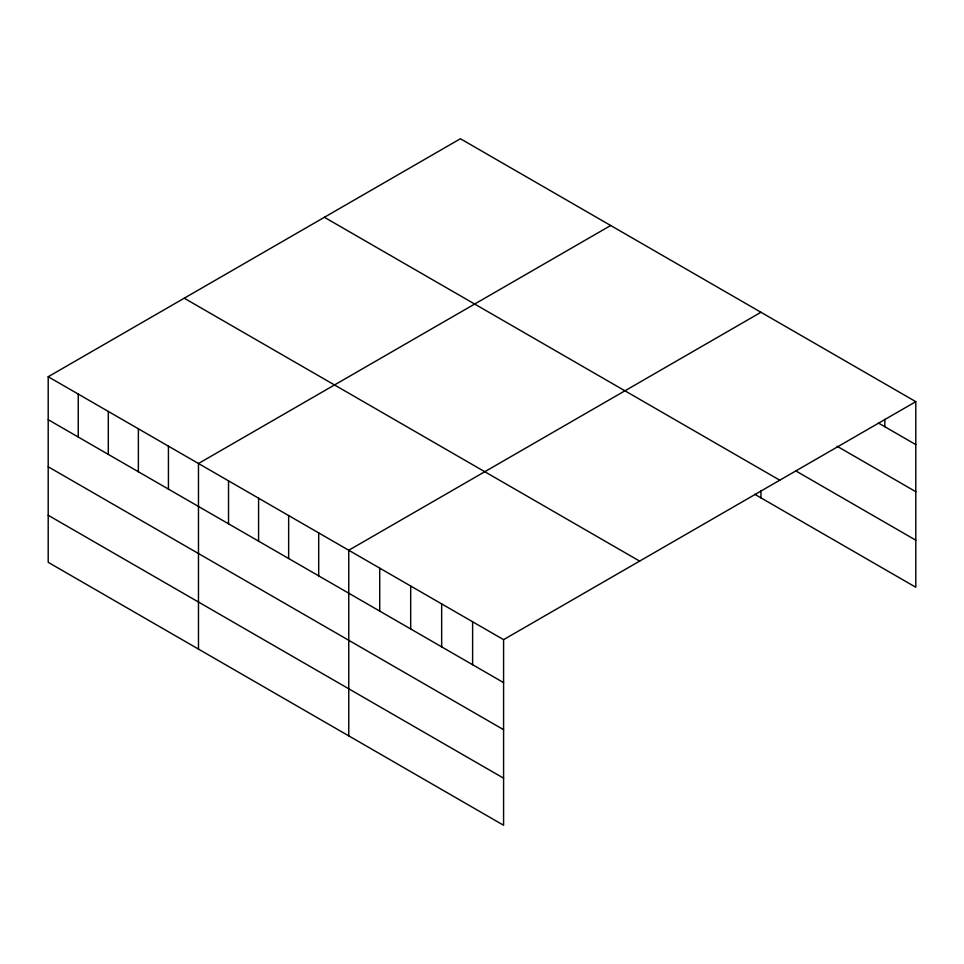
<?xml version="1.0" encoding="UTF-8"?>
<svg xmlns="http://www.w3.org/2000/svg" width="964" height="964" viewBox="0 0 964 964"><rect width="100%" height="100%" fill="white"/><g stroke="black" fill="none" stroke-linecap="round" stroke-linejoin="round"><path stroke-width="1.45" d="M48.2 376.743L503.582 639.65L503.582 825.256L48.2 562.337L48.2 376.743L460.418 138.744L915.8 401.663L915.8 587.257L754.704 494.255M610.694 225.504L198.476 463.503L198.476 649.097M760.97 312.264L348.751 550.263L348.751 735.857M503.582 639.65L915.8 401.663M878.385 423.003L915.8 444.609M837.089 446.248L915.8 491.688M795.806 470.914L915.8 540.189M324.386 217.286L779.768 480.193M184.232 298.201L639.614 561.108M48.2 419.689L503.582 682.608M48.2 466.769L503.582 729.676M48.2 515.27L503.582 778.177M884.832 419.328L884.832 426.739M760.97 490.519L760.97 497.87M472.613 621.768L472.613 664.726M441.657 603.898L441.657 646.844M410.688 586.016L410.688 628.974M379.72 568.133L379.72 611.092M318.698 532.911L318.698 575.857M288.646 515.559L288.646 558.505M258.581 498.207L258.581 541.153M228.528 480.855L228.528 523.801M168.423 446.151L168.423 489.097M138.37 428.799L138.37 471.745M108.305 411.447L108.305 454.393M78.253 394.095L78.253 437.041"/></g></svg>
